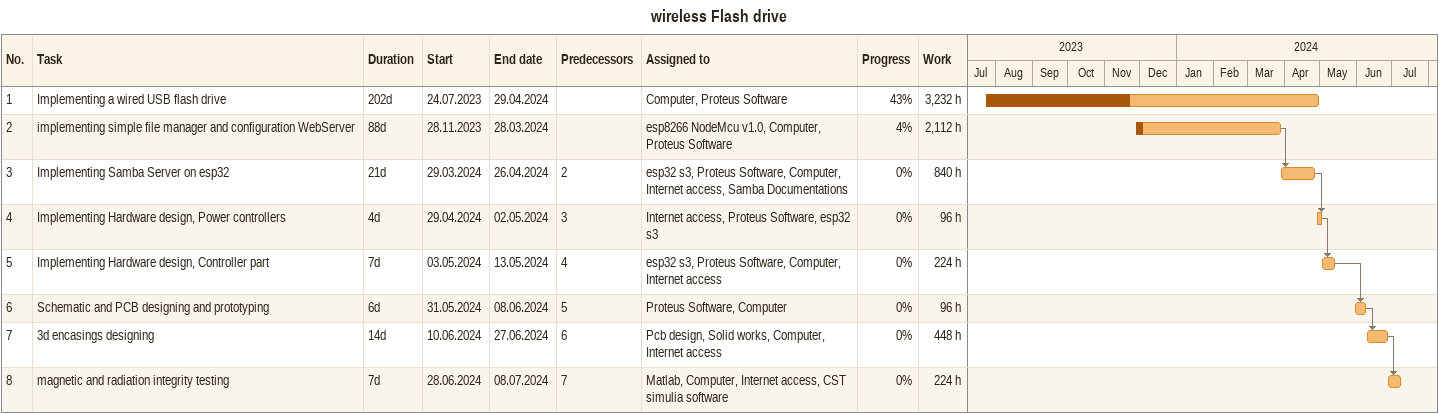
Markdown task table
wireless Flash drive

| ID | Task | Duration | Start | Finish | Predecessors | Resources | % complete | Work (h) |
|---|---|---|---|---|---|---|---|---|
| 1 | Implementing a wired USB flash drive | 202d | 2023-07-24 | 2024-04-29 |  | Computer, Proteus Software | 43 | 3232 |
| 2 | implementing simple file manager and configuration WebServer | 88d | 2023-11-28 | 2024-03-28 |  | esp8266 NodeMcu v1.0, Computer, Proteus Software | 4 | 2112 |
| 3 | Implementing Samba Server on esp32 | 21d | 2024-03-29 | 2024-04-26 | 2 | esp32 s3, Proteus Software, Computer, Internet access, Samba Documentations | 0 | 840 |
| 4 | Implementing Hardware design, Power controllers | 4d | 2024-04-29 | 2024-05-02 | 3 | Internet access, Proteus Software, esp32 s3 | 0 | 96 |
| 5 | Implementing Hardware design, Controller part | 7d | 2024-05-03 | 2024-05-13 | 4 | esp32 s3, Proteus Software, Computer, Internet access | 0 | 224 |
| 6 | Schematic and PCB designing and prototyping | 6d | 2024-05-31 | 2024-06-08 | 5 | Proteus Software, Computer | 0 | 96 |
| 7 | 3d encasings designing | 14d | 2024-06-10 | 2024-06-27 | 6 | Pcb design, Solid works, Computer, Internet access | 0 | 448 |
| 8 | magnetic and radiation integrity testing | 7d | 2024-06-28 | 2024-07-08 | 7 | Matlab, Computer, Internet access, CST simulia software | 0 | 224 |
